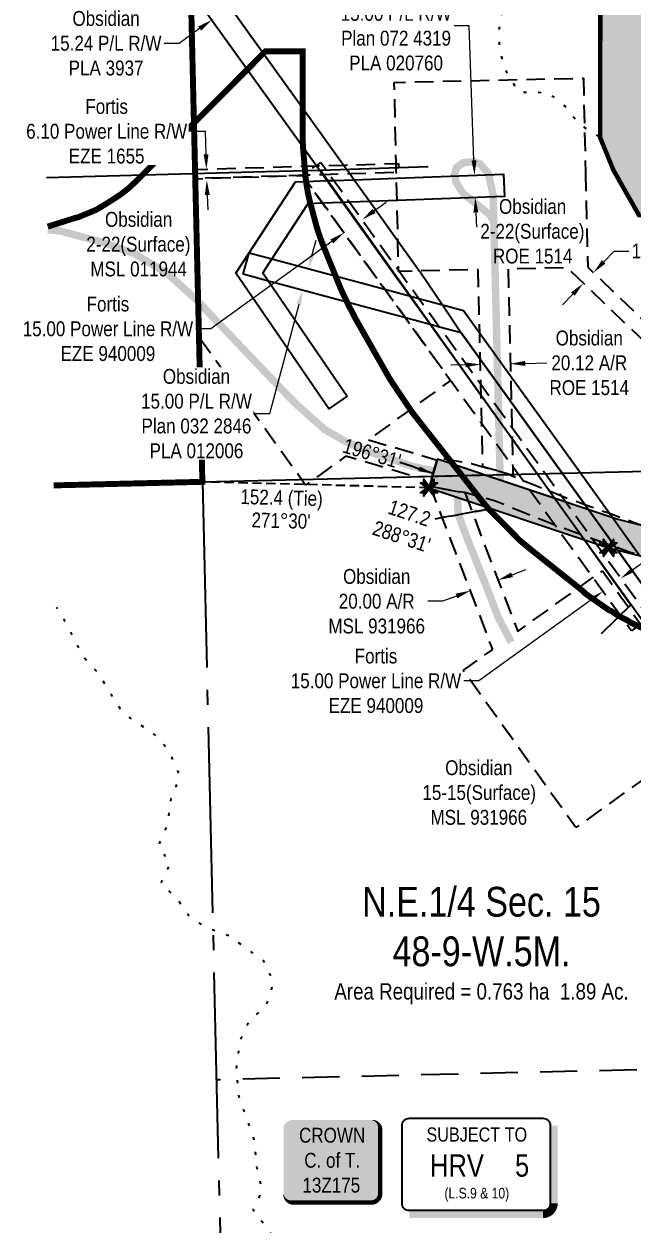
# Model space of a CAD drawing. Extents: x 615331 to 623228, y 5889375 to 5894697.
# Drawn here: x 618065 to 618475, y 5889781 to 5890588 of the extents above; entities that cross this region are included whole.
import ezdxf
from ezdxf.enums import TextEntityAlignment as Align

# ---------------------------------------------------------------- set-up
doc = ezdxf.new("R2010")
doc.units = 0
doc.header["$LTSCALE"] = 5
doc.header["$PDSIZE"] = 0.5
for name, pattern in [('CENTERLINEX3', [5, 2.5, -1, 0.5, -1]), ('DASHDOT2', [12.7, 6.35, -3.175, 0, -3.175]), ('foc-ACCESSROAD', [3.75, 2.5, -1.25]), ('foc-FLOWLINE', [3.75, 2.5, -1.25]), ('foc-LSD', [8, 5, -3]), ('foc-QUARTERLINE', [33, 25, -3, 2, -3]), ('foc-TIELINE', [1.875, 1.25, -0.625]), ('foc-WHEELTRACKS', [2, 0.4, -1.6])]:
    doc.linetypes.add(name, pattern=pattern)
doc.layers.get('Defpoints').update_dxf_attribs({"color": 9})
doc.layers.add('AS-FMA BOUNDARY', color=7, linetype='Continuous', true_color=0x008f47, transparency=0.7)
doc.layers.add('AS-TRAPPER BOUNDARY', color=7, linetype='CENTERLINEX3', true_color=0xb85c00, transparency=0.6)
for name, color, linetype in [('AS-OWNER', 7, 'Continuous'), ('AS-POWER', 104, 'foc-POWER'), ('AS-ROADS', 254, 'Continuous'), ('AS-WILDLIFE', 131, 'DASHDOT2'), ('C-AR', 13, 'foc-ACCESSROAD'), ('C-RW', 13, 'Continuous'), ('C-SYMBOL', 7, 'Continuous'), ('C-WS', 13, 'foc-ACCESSROAD'), ('CG-NOTES', 7, 'Continuous'), ('CTW', 7, 'Continuous'), ('F-EZE', 190, 'foc-FLOWLINE'), ('L-AREAREQUIRED', 7, 'Continuous'), ('L-BD', 7, 'Continuous'), ('L-MON', 1, 'Continuous'), ('L-QSEC', 8, 'foc-QUARTERLINE'), ('L-SEC', 7, 'Continuous'), ('L-SECTION-LSD', 7, 'foc-LSD'), ('L-TIE', 7, 'foc-TIELINE'), ('P-PROPOSED', 10, 'Continuous'), ('P-PROPOSED-H', 21, 'Continuous'), ('T-WATER', 160, 'Continuous'), ('T-WATER-H', 133, 'Continuous'), ('T-WATER-P3', 160, 'foc-WHEELTRACKS')]:
    doc.layers.add(name, color=color, linetype=linetype)
for name, color, linetype, lineweight in [('C-AR-T', 13, 'Continuous', 9), ('C-FLOWLINE-T', 13, 'Continuous', 9), ('C-RW-T', 13, 'Continuous', 9), ('C-WS-T', 13, 'Continuous', 9), ('F-EZE-T', 190, 'Continuous', 9)]:
    doc.layers.add(name, color=color, linetype=linetype, lineweight=lineweight)
doc.styles.add('100L', font='ARIALN.TTF', dxfattribs={"height": 11})
doc.styles.add('175L', font='ARIALN.TTF', dxfattribs={"height": 20})
doc.styles.add('80', font='ARIALN.TTF', dxfattribs={"height": 10})
doc.styles.add('80CG', font='ARIALN.TTF', dxfattribs={"height": 10})
doc.styles.add('80L', font='ARIALN.TTF', dxfattribs={"height": 10})
doc.styles.add('foc-LtypeFont', font='ARIALN.TTF', dxfattribs={"height": 7.35})
doc.styles.add('HRV', font='ARIALN.TTF', dxfattribs={"height": 3})
doc.linetypes.add('foc-POWER', pattern='A,6,-1,["P",foc-LtypeFont,S=0.2,R=0,X=-0.625,Y=-0.75],-1.24,4', length=12.24)
doc.dimstyles.new('Compass 5 000', dxfattribs={"dimscale": 5, "dimtxt": 9, "dimasz": 2, "dimexe": 0.2, "dimexo": 0.0625, "dimgap": 0.5, "dimtad": 0, "dimtih": 1, "dimtoh": 1, "dimzin": 0, "dimdsep": 46, "dimtxsty": '80CG', "dimcen": 0.1, "dimse1": 1, "dimse2": 1, "dimclrd": 256, "dimclrt": 256, "dimaunit": 1, "dimadec": 4, "dimazin": 0, "dimtfac": 0.06, "dimtofl": 0, "dimtmove": 0, "dimatfit": 1, "dimfxl": 0.2, "dimtolj": 1, "dimtzin": 0, "dimlwd": -1, "dimarcsym": 0})

# ---------------------------------------------------------------- blocks, each defined once
blk = doc.blocks.new('*D379')
at = {"layer": 'Defpoints', "color": 0, "transparency": 16777216}
for p in [(618542.49, 5889704.88), (618594.77, 5889706.14), (618542.74, 5889694.89)]:
    blk.add_point(p, dxfattribs=at)
at = {"layer": 'F-EZE-T', "transparency": 16777216}
for p, q in [((618593.96, 5889739.59), (618583.96, 5889739.59)), ((618594.53, 5889716.14), (618593.96, 5889739.59)), ((618595.25, 5889686.15), (618595.49, 5889676.15))]:
    blk.add_line(p, q, dxfattribs=at)
for points in [[(618596.19, 5889716.18), (618592.86, 5889716.1), (618594.77, 5889706.14)], [(618596.92, 5889686.19), (618593.58, 5889686.11), (618595.01, 5889696.15)]]:
    blk.add_solid(points, dxfattribs=at)
at = {"layer": 'F-EZE-T', "transparency": 16777216, "insert": (618524.82, 5889739.59), "char_height": 10, "attachment_point": 5, "style": '80CG'}
blk.add_mtext('\\A1;Fortis\\P10.00 Power Line R/W\\PEZE 870564', dxfattribs=at)
blk = doc.blocks.new('*D382')
at = {"layer": 'C-AR-T', "transparency": 16777216}
for p, q in [((618393.62, 5890217.44), (618402.96, 5890221)), ((618356.25, 5890203.18), (618346.91, 5890199.61)), ((618346.91, 5890199.61), (618336.91, 5890199.61))]:
    blk.add_line(p, q, dxfattribs=at)
for points in [[(618393.03, 5890218.99), (618394.22, 5890215.88), (618384.28, 5890213.87)], [(618355.66, 5890204.74), (618356.84, 5890201.62), (618365.59, 5890206.74)]]:
    blk.add_solid(points, dxfattribs=at)
at = {"layer": 'Defpoints', "color": 0, "transparency": 16777216}
for p in [(618365.59, 5890206.74), (618386.07, 5890209.16), (618367.39, 5890202.04)]:
    blk.add_point(p, dxfattribs=at)
at = {"layer": 'C-AR-T', "transparency": 16777216, "insert": (618302.62, 5890199.61), "char_height": 10, "attachment_point": 5, "style": '80CG'}
blk.add_mtext('\\A1;Obsidian\\P20.00 A/R\\PMSL 931966', dxfattribs=at)
blk = doc.blocks.new('*D389')
at = {"layer": 'Defpoints', "color": 0, "transparency": 16777216}
for p in [(618454.66, 5890206.29), (618474.15, 5890204.93), (618461.98, 5890196.14)]:
    blk.add_point(p, dxfattribs=at)
at = {"layer": 'F-EZE-T', "transparency": 16777216}
for p, q in [((618474.94, 5890220.93), (618483.05, 5890226.78)), ((618446.55, 5890200.43), (618371.29, 5890146.11)), ((618371.29, 5890146.11), (618361.29, 5890146.11))]:
    blk.add_line(p, q, dxfattribs=at)
for points in [[(618473.96, 5890222.28), (618475.91, 5890219.58), (618466.83, 5890215.07)], [(618445.58, 5890201.79), (618447.53, 5890199.08), (618454.66, 5890206.29)]]:
    blk.add_solid(points, dxfattribs=at)
at = {"layer": 'F-EZE-T', "transparency": 16777216, "insert": (618302.15, 5890146.11), "char_height": 10, "attachment_point": 5, "style": '80CG'}
blk.add_mtext('\\A1;Fortis\\P15.00 Power Line R/W\\PEZE 940009', dxfattribs=at)
blk = doc.blocks.new('*D399')
at = {"layer": 'C-FLOWLINE-T', "transparency": 16777216}
for p, q in [((618455.29, 5890427.9), (618462.2, 5890435.13)), ((618462.2, 5890435.13), (618472.2, 5890435.13)), ((618434.52, 5890406.16), (618427.62, 5890398.93))]:
    blk.add_line(p, q, dxfattribs=at)
for points in [[(618454.09, 5890429.05), (618456.5, 5890426.75), (618448.39, 5890420.67)], [(618433.32, 5890407.31), (618435.73, 5890405.01), (618441.43, 5890413.39)]]:
    blk.add_solid(points, dxfattribs=at)
at = {"layer": 'Defpoints', "color": 0, "transparency": 16777216}
for p in [(618446.8, 5890422.18), (618439.85, 5890414.9), (618448.39, 5890420.67)]:
    blk.add_point(p, dxfattribs=at)
at = {"layer": 'C-FLOWLINE-T', "transparency": 16777216, "insert": (618523.69, 5890435.13), "char_height": 10, "attachment_point": 5, "style": '80CG', "bg_fill": 3, "box_fill_scale": 1.1, "bg_fill_color": 256, "bg_fill_true_color": 13158600, "bg_fill_transparency": 0}
blk.add_mtext('\\A1;Obsidian\\P10.06 Flowline R/W\\PROE 1514', dxfattribs=at)
blk = doc.blocks.new('*D400')
at = {"layer": 'C-RW-T', "transparency": 16777216}
for p, q in [((618364.76, 5890586.6), (618354.76, 5890586.6)), ((618368.05, 5890496.11), (618364.76, 5890586.6)), ((618369.32, 5890461.13), (618369.68, 5890451.13))]:
    blk.add_line(p, q, dxfattribs=at)
for points in [[(618369.71, 5890496.17), (618366.38, 5890496.05), (618368.41, 5890486.12)], [(618370.98, 5890461.19), (618367.65, 5890461.07), (618368.95, 5890471.12)]]:
    blk.add_solid(points, dxfattribs=at)
at = {"layer": 'Defpoints', "color": 0, "transparency": 16777216}
for p in [(618368.41, 5890486.12), (618320.62, 5890484.38), (618321.17, 5890469.38)]:
    blk.add_point(p, dxfattribs=at)
at = {"layer": 'C-RW-T', "transparency": 16777216, "insert": (618315.67, 5890586.6), "char_height": 10, "attachment_point": 5, "style": '80CG'}
blk.add_mtext('\\A1;Obsidian\\P15.00 P/L R/W\\PPlan 072 4319\\PPLA 020760', dxfattribs=at)
blk = doc.blocks.new('*D401')
at = {"layer": 'C-AR-T', "transparency": 16777216}
for p, q in [((618362.37, 5890358.68), (618352.37, 5890358.45)), ((618402.49, 5890359.6), (618417.05, 5890359.94))]:
    blk.add_line(p, q, dxfattribs=at)
for points in [[(618362.33, 5890360.34), (618362.4, 5890357.01), (618372.36, 5890358.91)], [(618402.45, 5890361.27), (618402.52, 5890357.93), (618392.49, 5890359.37)]]:
    blk.add_solid(points, dxfattribs=at)
at = {"layer": 'Defpoints', "color": 0, "transparency": 16777216}
for p in [(618371.73, 5890386.59), (618391.85, 5890387.05), (618392.49, 5890359.37)]:
    blk.add_point(p, dxfattribs=at)
at = {"layer": 'C-AR-T', "transparency": 16777216, "insert": (618445.57, 5890359.94), "char_height": 10, "attachment_point": 5, "style": '80CG', "bg_fill": 3, "box_fill_scale": 1.1, "bg_fill_color": 256, "bg_fill_true_color": 13158600, "bg_fill_transparency": 0}
blk.add_mtext('\\A1;Obsidian\\P20.12 A/R\\PROE 1514', dxfattribs=at)
blk = doc.blocks.new('*D402')
at = {"layer": 'C-RW-T', "transparency": 16777216}
for p, q in [((618259.33, 5890432.93), (618261.93, 5890442.58)), ((618250.25, 5890399.13), (618230.52, 5890325.8)), ((618230.52, 5890325.8), (618220.52, 5890325.8))]:
    blk.add_line(p, q, dxfattribs=at)
for points in [[(618257.72, 5890433.36), (618260.94, 5890432.49), (618256.74, 5890423.27)], [(618248.64, 5890399.57), (618251.86, 5890398.7), (618252.84, 5890408.79)]]:
    blk.add_solid(points, dxfattribs=at)
at = {"layer": 'Defpoints', "color": 0, "transparency": 16777216}
for p in [(618256.72, 5890423.28), (618252.82, 5890408.8), (618252.84, 5890408.79)]:
    blk.add_point(p, dxfattribs=at)
at = {"layer": 'C-RW-T', "transparency": 16777216, "insert": (618181.44, 5890325.8), "char_height": 10, "attachment_point": 5, "style": '80CG', "bg_fill": 3, "box_fill_scale": 1.1, "bg_fill_color": 256, "bg_fill_true_color": 13158600, "bg_fill_transparency": 0}
blk.add_mtext('\\A1;Obsidian\\P15.00 P/L R/W\\PPlan 032 2846\\PPLA 012006', dxfattribs=at)
blk = doc.blocks.new('*D403')
at = {"layer": 'Defpoints', "color": 0, "transparency": 16777216}
for p in [(618280.61, 5890447.49), (618301, 5890444.88), (618288.83, 5890436.09)]:
    blk.add_point(p, dxfattribs=at)
at = {"layer": 'F-EZE-T', "transparency": 16777216}
for p, q in [((618300.89, 5890462.12), (618309, 5890467.98)), ((618272.5, 5890441.63), (618191.05, 5890382.84)), ((618191.05, 5890382.84), (618181.05, 5890382.84))]:
    blk.add_line(p, q, dxfattribs=at)
for points in [[(618299.91, 5890463.48), (618301.86, 5890460.77), (618292.78, 5890456.27)], [(618271.52, 5890442.98), (618273.47, 5890440.28), (618280.61, 5890447.49)]]:
    blk.add_solid(points, dxfattribs=at)
at = {"layer": 'F-EZE-T', "transparency": 16777216, "insert": (618121.91, 5890382.84), "char_height": 10, "attachment_point": 5, "style": '80CG'}
blk.add_mtext('\\A1;Fortis\\P15.00 Power Line R/W\\PEZE 940009', dxfattribs=at)
blk = doc.blocks.new('*D404')
at = {"layer": 'C-RW-T', "transparency": 16777216}
for p, q in [((618212.23, 5890605.33), (618220.36, 5890611.15)), ((618183.59, 5890584.79), (618169.75, 5890574.87)), ((618169.75, 5890574.87), (618159.75, 5890574.87))]:
    blk.add_line(p, q, dxfattribs=at)
for points in [[(618211.26, 5890606.68), (618213.21, 5890603.97), (618204.11, 5890599.5)], [(618182.62, 5890586.14), (618184.56, 5890583.43), (618191.71, 5890590.61)]]:
    blk.add_solid(points, dxfattribs=at)
at = {"layer": 'Defpoints', "color": 0, "transparency": 16777216}
for p in [(618191.71, 5890590.61), (618212.79, 5890587.39), (618200.39, 5890578.51)]:
    blk.add_point(p, dxfattribs=at)
at = {"layer": 'C-RW-T', "transparency": 16777216, "insert": (618120.66, 5890574.87), "char_height": 10, "attachment_point": 5, "style": '80CG'}
blk.add_mtext('\\A1;Obsidian\\P15.24 P/L R/W\\PPLA 3937', dxfattribs=at)
blk = doc.blocks.new('HRV_Box')
blk.add_lwpolyline([(-44.3, 30.32), (45.4, 30.32, -0.414214), (50.4, 25.32), (50.4, -26.82, -0.414214), (45.4, -31.82), (-44.3, -31.82, -0.414214), (-49.3, -26.82), (-49.3, 25.32, -0.414214)], format="xyb", close=True)
at = {"const_width": 5, "flags": 128}
blk.add_lwpolyline([(-44.3, -34.32), (45.4, -34.32, 0.414214), (52.9, -26.82), (52.9, 25.32)], format="xyb", dxfattribs=at)
at = {"layer": 'CTW', "color": 5, "style": '80L'}
blk.add_text('SUBJECT TO', height=9.5, dxfattribs=at).set_placement((0.98, 11.78), align=Align.BOTTOM_CENTER)
at = {"layer": 'CTW', "color": 3, "style": 'HRV'}
blk.add_text('HRV', height=15, dxfattribs=at).set_placement((-12.36, -1.46), align=Align.MIDDLE_CENTER)
blk.add_attdef('0', text='', height=15, dxfattribs=at).set_placement((31.46, -1.46), align=Align.MIDDLE_CENTER)
at = {"layer": 'CTW', "color": 7, "style": '80L'}
blk.add_attdef('(N.W.1/4 00)', text='', height=7.12, dxfattribs=at).set_placement((0.98, -25.73), align=Align.BOTTOM_CENTER)
blk = doc.blocks.new('TEMP')
h = blk.add_hatch(color=255)
h.dxf.hatch_style = 1
h.paths.add_polyline_path([(0, 0.25), (-0.67, 1.15), (-0.67, 0.67), (-1.15, 0.67), (-0.25, 0), (-1.15, -0.67), (-0.67, -0.67), (-0.67, -1.15), (0, -0.25), (0.67, -1.15), (0.67, -0.67), (1.15, -0.67), (0.25, 0), (1.15, 0.67), (0.67, 0.67), (0.67, 1.15)])
h.paths.add_polyline_path([(0.57, 0.85), (0.57, 0.57), (0.85, 0.57), (0.08, 0), (0.85, -0.57), (0.57, -0.57), (0.57, -0.85), (0, -0.08), (-0.57, -0.85), (-0.57, -0.57), (-0.85, -0.57), (-0.08, 0), (-0.85, 0.57), (-0.57, 0.57), (-0.57, 0.85), (0, 0.08)], flags=16)
h = blk.add_hatch(color=1)
h.dxf.hatch_style = 1
h.paths.add_polyline_path([(0, 0.08), (-0.57, 0.85), (-0.57, 0.57), (-0.85, 0.57), (-0.08, 0), (-0.85, -0.57), (-0.57, -0.57), (-0.57, -0.85), (0, -0.08), (0.57, -0.85), (0.57, -0.57), (0.85, -0.57), (0.08, 0), (0.85, 0.57), (0.57, 0.57), (0.57, 0.85)])
at = {"color": 1}
for p, q in [((-0.08, 0), (0.08, 0)), ((0, 0.08), (0, -0.08))]:
    blk.add_line(p, q, dxfattribs=at)
at = {"color": 255, "flags": 128}
blk.add_lwpolyline([(-0.25, 0), (-1.15, 0.67), (-0.67, 0.67), (-0.67, 1.15), (0, 0.25), (0.67, 1.15), (0.67, 0.67), (1.15, 0.67), (0.25, 0), (1.15, -0.67), (0.67, -0.67), (0.67, -1.15), (0, -0.25), (-0.67, -1.15), (-0.67, -0.67), (-1.15, -0.67)], close=True, dxfattribs=at)
at = {"color": 1, "flags": 128}
blk.add_lwpolyline([(-0.08, 0), (-0.85, 0.57), (-0.57, 0.57), (-0.57, 0.85), (0, 0.08), (0.57, 0.85), (0.57, 0.57), (0.85, 0.57), (0.08, 0), (0.85, -0.57), (0.57, -0.57), (0.57, -0.85), (0, -0.08), (-0.57, -0.85), (-0.57, -0.57), (-0.85, -0.57)], close=True, dxfattribs=at)
blk = doc.blocks.new('*U484')
h = blk.add_hatch(color=255)
edge = h.paths.add_edge_path()
edge.add_line((-26.5, -28.5), (26.5, -28.5))
edge.add_arc((26.5, -22.5), 6, 270, 360)
edge.add_line((32.5, -22.5), (32.5, 21))
edge.add_arc((26.5, 21), 6, 0, 90)
edge.add_line((26.5, 27), (-26.5, 27))
edge.add_arc((-26.5, 21), 6, 90, 180)
edge.add_line((-32.5, 21), (-32.5, -22.5))
edge.add_arc((-26.5, -22.5), 6, 180, 270)
at = {"color": 14, "flags": 128}
blk.add_lwpolyline([(-26.5, -28.5, 3, 3, 0), (26.5, -28.5, 3, 3, 0.414214), (32.5, -22.5, 3, 3, 0), (32.5, 21, 3, 0, 0.414214), (26.5, 27, 0, 0, 0), (-26.5, 27, 0, 0, 0.414214), (-32.5, 21, 0, 0, 0), (-32.5, -22.5, 0, 3, 0.414214)], format="xyseb", close=True, dxfattribs=at)
blk.add_lwpolyline([(-7.85, -16.61, 0, 7.5, 0), (0, 0, 0, 0, 0)], format="xyseb", dxfattribs=at)
at = {"color": 14, "style": '80'}
blk.add_attdef('ENTER_TEXT_001', (-26.85, -4.92), '', height=10, dxfattribs=at)
blk = doc.blocks.new('*D485')
at = {"layer": 'Defpoints', "color": 0, "transparency": 16777216}
for p in [(618188.17, 5890490.27), (618204.46, 5890490.75), (618204.68, 5890483.35)]:
    blk.add_point(p, dxfattribs=at)
at = {"layer": 'F-EZE-T', "transparency": 16777216}
for p, q in [((618187.42, 5890515.67), (618177.42, 5890515.67)), ((618187.87, 5890500.26), (618187.42, 5890515.67)), ((618188.69, 5890472.87), (618188.99, 5890462.87))]:
    blk.add_line(p, q, dxfattribs=at)
for points in [[(618189.54, 5890500.31), (618186.21, 5890500.21), (618188.17, 5890490.27)], [(618190.36, 5890472.92), (618187.02, 5890472.82), (618188.39, 5890482.86)]]:
    blk.add_solid(points, dxfattribs=at)
at = {"layer": 'F-EZE-T', "transparency": 16777216, "insert": (618121.05, 5890515.67), "char_height": 10, "attachment_point": 5, "style": '80CG', "bg_fill": 3, "box_fill_scale": 1.1, "bg_fill_color": 256, "bg_fill_true_color": 13158600, "bg_fill_transparency": 0}
blk.add_mtext('\\A1;Fortis \\P6.10 Power Line R/W\\PEZE 1655', dxfattribs=at)

msp = doc.modelspace()

# ---------------------------------------------------------------- hatches: boundary and pattern name
at = {"layer": 'P-PROPOSED-H'}
h = msp.add_hatch(color=256, dxfattribs=at)
h.dxf.hatch_style = 1
h.paths.add_polyline_path([(618969.634, 5890423.023), (618970.361, 5890423.888), (618984.555, 5890440.765), (618983.859, 5890471.01), (618930.312, 5890407.342), (618852.522, 5890356.762), (618714.268, 5890306.384), (618650.162, 5890271.818), (618576.157, 5890241.066), (618514.232, 5890242.118), (618464.031, 5890254.773), (618343.429, 5890295.157), (618337.741, 5890275.97), (618458.403, 5890235.566), (618511.583, 5890222.16), (618579.983, 5890220.998), (618658.767, 5890253.736), (618722.481, 5890288.09), (618861.513, 5890338.751), (618943.705, 5890392.194), (618960.178, 5890402.129), (618967.695, 5890402.78), (618985.647, 5890393.286), (618985.12, 5890416.189), (618971.837, 5890423.214)])
at = {"layer": 'T-WATER-H'}
h = msp.add_hatch(color=256, dxfattribs=at)
h.dxf.hatch_style = 1
h.paths.add_polyline_path([(618823.805, 5891199.985), (618771.365, 5891198.721), (618777.644, 5891098.69), (618784.604, 5890987.816), (618832.658, 5890718.16), (618833.592, 5890635.171), (618830.477, 5890596.912), (618819.3, 5890547.247), (618800.021, 5890503.205), (618759.3, 5890438.702), (618726.409, 5890407.257), (618713.553, 5890398.74), (618682.088, 5890388.974), (618662.697, 5890388.363), (618611.39, 5890398.386), (618581.598, 5890409.828), (618568.308, 5890417.028), (618556.819, 5890426.631), (618538.4, 5890450.184), (618523.352, 5890477.944), (618512.871, 5890509.517), (618508.38, 5890548.602), (618501.446, 5890730.462), (618497.283, 5890767.535), (618492.734, 5890784.61), (618448.026, 5890866.768), (618396.042, 5890943.945), (618367.28, 5890979.552), (618344.439, 5890997.754), (618303.234, 5891021.292), (618289.427, 5891027.594), (618272.993, 5891031.183), (618195.951, 5891036.637), (618167.24, 5891035.531), (618134.522, 5891034.273), (618081.516, 5891024.69), (618067.945, 5891023.318), (618068.867, 5890984.118), (618074.213, 5890984.868), (618155.484, 5890989.335), (618168.332, 5890989.238), (618255.53, 5890988.587), (618274.023, 5890986.039), (618290.182, 5890981.137), (618317.286, 5890967.161), (618340.513, 5890947.183), (618358.862, 5890924.344), (618422.939, 5890818.648), (618442.483, 5890773.397), (618455.633, 5890723.655), (618456.267, 5890702.957), (618452.996, 5890604.892), (618452.873, 5890511.498), (618461.814, 5890489.571), (618484.537, 5890449.535), (618531.429, 5890389.894), (618565.935, 5890362.275), (618629.012, 5890343.601), (618644.061, 5890342.482), (618703.429, 5890349.913), (618718.173, 5890355.374), (618756.382, 5890380.976), (618777.782, 5890400.367), (618838.218, 5890485.718), (618852.083, 5890512.406), (618869.642, 5890578.197), (618874.411, 5890635.232), (618872.619, 5890716.191), (618835.74, 5890937.133), (618826.568, 5891012.28), (618825.278, 5891099.874)])

# ---------------------------------------------------------------- linework, layer by layer
at = {"layer": 'AS-FMA BOUNDARY', "const_width": 4, "flags": 128}
msp.add_lwpolyline([(618085.489, 5890277.578), (618185.414, 5890279.971), (618168.76, 5890989.235), (618167.672, 5891035.548), (618167.24, 5891035.531), (618134.522, 5891034.273), (618081.516, 5891024.69), (618067.945, 5891023.318)], dxfattribs=at)
at = {"layer": 'AS-POWER', "flags": 128}
for points in [[(618080.618, 5890484.614), (618162.356, 5890486.913), (618227.817, 5890488.64), (618264.816, 5890489.575), (618337.223, 5890491.927)], [(618264.816, 5890489.575), (618319.206, 5890413.412), (618372.186, 5890339.216), (618420.364, 5890271.672), (618473.522, 5890197.222), (618453.65, 5890177.681)]]:
    msp.add_lwpolyline(points, dxfattribs=at)
at = {"layer": 'AS-ROADS', "const_width": 5, "flags": 128}
for points in [[(618385.818, 5890275.661), (618380.942, 5890472.885), (618377.799, 5890487.074), (618372.271, 5890493.79), (618367.503, 5890495.198), (618361, 5890494.656), (618356.448, 5890491.515), (618354.931, 5890486.749), (618355.906, 5890481.767), (618357.64, 5890478.626), (618360.892, 5890473.752), (618368.912, 5890467.47), (618374.006, 5890463.462), (618378.016, 5890459.888), (618381.7, 5890455.122)], [(618081.445, 5890449.487), (618089.438, 5890448.809), (618119.038, 5890440.819), (618139.801, 5890433.434), (618162.499, 5890419.541), (618180.975, 5890402.836), (618208.492, 5890373.907), (618236.293, 5890344.716), (618248.581, 5890332.117), (618267.51, 5890315.279), (618281.03, 5890307.38), (618295.59, 5890300.935), (618326.302, 5890290.517), (618356.255, 5890283.761), (618397.292, 5890272.516), (618425.477, 5890261.395), (618471.906, 5890244.611), (618488.442, 5890240.349)], [(618393.083, 5890172.075), (618384.542, 5890188.436), (618374.043, 5890215.467), (618363.71, 5890241.323), (618357.482, 5890258.039), (618356.948, 5890267.998), (618357.304, 5890276.89), (618358.84, 5890283.053)]]:
    msp.add_lwpolyline(points, dxfattribs=at)
at = {"layer": 'AS-TRAPPER BOUNDARY', "const_width": 3, "flags": 128}
msp.add_lwpolyline([(618823.805, 5891199.985), (618825.278, 5891099.874), (618826.568, 5891012.28), (618835.74, 5890937.133), (618872.619, 5890716.191), (618874.411, 5890635.232), (618869.642, 5890578.197), (618852.083, 5890512.406), (618838.218, 5890485.718), (618777.782, 5890400.367), (618756.382, 5890380.976), (618718.173, 5890355.374), (618703.429, 5890349.913), (618644.061, 5890342.482), (618629.012, 5890343.601), (618565.935, 5890362.275), (618531.429, 5890389.894), (618484.537, 5890449.535), (618461.814, 5890489.571), (618452.873, 5890511.498), (618452.996, 5890604.892), (618456.267, 5890702.957), (618455.633, 5890723.655), (618442.483, 5890773.397), (618422.939, 5890818.648), (618358.862, 5890924.344), (618340.513, 5890947.183), (618317.286, 5890967.161), (618290.182, 5890981.137), (618274.023, 5890986.039), (618255.53, 5890988.587), (618168.332, 5890989.238), (618155.484, 5890989.335), (618074.213, 5890984.868), (618068.867, 5890984.118)], dxfattribs=at)
at = {"layer": 'AS-WILDLIFE', "const_width": 4, "flags": 128}
msp.add_lwpolyline([(619023.761, 5891204.806), (619025.25, 5891103), (619026.438, 5891026.5), (619033.75, 5890965.5), (619069.875, 5890749), (619070.375, 5890745.5), (619070.813, 5890742), (619072.187, 5890727.5), (619072.437, 5890724.5), (619072.625, 5890720), (619074.437, 5890639), (619074.437, 5890637), (619074.375, 5890633.5), (619074, 5890623), (619073.875, 5890620), (619073.688, 5890618), (619068.875, 5890561), (619068.375, 5890556.5), (619067.75, 5890552.5), (619064.688, 5890535), (619064.25, 5890532.5), (619062.75, 5890526), (619045.187, 5890460.5), (619043.312, 5890454.5), (619041.75, 5890450), (619034.125, 5890430.5), (619033.375, 5890428.5), (619030.687, 5890423), (619029.938, 5890421.5), (619016.063, 5890394.5), (619013.75, 5890390), (619013.062, 5890389), (619005.625, 5890376.5), (619002.812, 5890372), (619001.188, 5890369.5), (618940.813, 5890284.5), (618938.625, 5890281.5), (618934.5, 5890276.5), (618919.938, 5890260), (618915.813, 5890256), (618912.438, 5890252.5), (618891, 5890233), (618889.625, 5890232), (618884.5, 5890227.5), (618872.75, 5890218.5), (618867.5, 5890215), (618829.313, 5890189.5), (618823.75, 5890186), (618819.125, 5890183.5), (618798.5, 5890173), (618797.375, 5890172.5), (618791.375, 5890169.5), (618788.063, 5890168.5), (618773.312, 5890163), (618770.5, 5890162), (618764.25, 5890160), (618762.25, 5890159.5), (618739.875, 5890154), (618735.5, 5890153), (618729.063, 5890152), (618669.188, 5890144.5), (618663.187, 5890143.5), (618661.812, 5890143.5), (618642.625, 5890142.5), (618637.437, 5890142.5), (618630.875, 5890142.5), (618615.75, 5890143.5), (618609.312, 5890144.5), (618602.563, 5890145.5), (618580.312, 5890150), (618574.25, 5890151.5), (618571.25, 5890152.5), (618509.062, 5890171), (618504.562, 5890172.5), (618499.625, 5890174), (618493.5, 5890176), (618488.875, 5890178), (618473.062, 5890185.5), (618471.687, 5890186.5), (618465.937, 5890189.5), (618460.375, 5890193), (618459.125, 5890193.5), (618446.813, 5890202), (618442.75, 5890205), (618441.313, 5890206.5), (618406.813, 5890234), (618403.187, 5890237), (618398.938, 5890240.5), (618382.187, 5890257.5), (618377.687, 5890262), (618374.313, 5890266), (618327.437, 5890325.5), (618326.688, 5890326.5), (618322.938, 5890332), (618314.5, 5890344.5), (618310.687, 5890350.5), (618287.938, 5890390.5), (618285.188, 5890396), (618284.5, 5890397), (618278.812, 5890409), (618276.563, 5890414.5), (618267.188, 5890437.5), (618265.812, 5890441), (618264.187, 5890445.5), (618262.375, 5890451), (618257.812, 5890468), (618256.313, 5890474.5), (618255.25, 5890481), (618254.75, 5890485.5), (618253.25, 5890503), (618253.063, 5890505), (618252.875, 5890511.5), (618252.937, 5890569.5), (618227.813, 5890569.5), (618140.687, 5890482), (618135.937, 5890477.5), (618130.875, 5890473.5), (618125.5, 5890470), (618120, 5890466.5), (618114.188, 5890463), (618108.25, 5890460.5), (618102.125, 5890458), (618100.062, 5890457.5), (618081.395, 5890451.604)], dxfattribs=at)
at = {"layer": 'C-AR', "flags": 128}
for points in [[(618443.066, 5890487.923), (618444.528, 5890424.353), (618585.677, 5890289.505), (618603.799, 5890272.193), (618615.538, 5890260.98), (618618.128, 5890258.506), (618618.128, 5890258.506), (618607.979, 5890254.289), (618605.937, 5890256.243), (618594.212, 5890267.463), (618571.532, 5890289.168), (618430.62, 5890424.034), (618391.022, 5890423.122), (618392.677, 5890351.154), (618393.083, 5890333.469), (618393.469, 5890316.743), (618393.651, 5890308.828), (618394.08, 5890290.212), (618394.201, 5890284.941), (618394.227, 5890283.815), (618391.613, 5890284.879), (618388.864, 5890285.999), (618373.945, 5890290.111), (618373.28, 5890319.029), (618372.846, 5890337.87), (618372.669, 5890345.567), (618372.282, 5890362.378), (618371.876, 5890380.057), (618370.897, 5890422.66), (618331.509, 5890421.755), (618317.919, 5890421.442), (618317.387, 5890421.429), (618317.37, 5890422.202), (618316.912, 5890442.125), (618316.289, 5890469.206), (618315.944, 5890484.212), (618315.831, 5890489.116), (618315.69, 5890495.217), (618314.464, 5890548.57), (618441.604, 5890551.494), (618443.066, 5890487.923)], [(618985.087, 5890417.622), (618985.647, 5890393.286), (618972.552, 5890401.916), (618970.216, 5890402.332), (618967.695, 5890402.78), (618960.178, 5890402.129), (618958.28, 5890401.68), (618952.231, 5890400.263), (618942.559, 5890392.455), (618929.609, 5890381.489), (618908.348, 5890369.216), (618880.66, 5890353.384), (618849.975, 5890338.414), (618794.451, 5890317.88), (618754.643, 5890302.985), (618732.089, 5890294.854), (618727.616, 5890292.894), (618713.732, 5890286.801), (618703.131, 5890280.724), (618687.307, 5890270.279), (618660.709, 5890253.464), (618638.239, 5890239.294), (618631.088, 5890234.784), (618629.026, 5890234.175), (618615.684, 5890230.234), (618590.45, 5890225.102), (618550.578, 5890223.41), (618539.964, 5890223.692), (618518.947, 5890224.25), (618508.649, 5890225.246), (618497.567, 5890226.318), (618479.117, 5890230.941), (618473.144, 5890232.438), (618463.115, 5890236.058), (618447.659, 5890241.647), (618439.727, 5890244.513), (618422.599, 5890250.702), (618421.948, 5890250.938), (618382.413, 5890267.019), (618361.84, 5890272.689), (618338.873, 5890276.785), (618340.018, 5890283.65), (618343.263, 5890294.599), (618343.75, 5890296.242), (618366.264, 5890292.228), (618373.945, 5890290.111), (618388.864, 5890285.999), (618391.614, 5890284.879), (618394.227, 5890283.815), (618400.556, 5890281.241), (618418.702, 5890273.86), (618426.786, 5890270.573), (618429.122, 5890269.623), (618442.474, 5890264.793), (618459.118, 5890258.784), (618478.991, 5890251.602), (618500.981, 5890246.093), (618520.177, 5890244.237), (618545.761, 5890243.557), (618550.419, 5890243.433), (618582.755, 5890244.805), (618588.017, 5890245.028), (618610.847, 5890249.672), (618612.342, 5890250.114), (618622.758, 5890253.19), (618623.322, 5890253.545), (618650.025, 5890270.385), (618676.447, 5890287.089), (618683.647, 5890291.844), (618692.632, 5890297.773), (618704.663, 5890304.945), (618724.666, 5890313.45), (618747.742, 5890321.77), (618787.474, 5890336.636), (618842.098, 5890356.837), (618871.297, 5890371.082), (618898.378, 5890386.568), (618918.048, 5890397.922), (618929.806, 5890407.88), (618943.219, 5890418.704), (618957.031, 5890421.941), (618957.867, 5890422.015), (618959.711, 5890422.175), (618968.596, 5890422.946), (618969.747, 5890422.741), (618980.12, 5890420.895), (618985.087, 5890417.622)], [(618361.84, 5890272.689), (618397.453, 5890179.336), (618447.976, 5890215.546), (618454.349, 5890220.113), (618480.107, 5890184.172), (618485.238, 5890177.014), (618530.078, 5890114.449), (618523.679, 5890109.934), (618436.605, 5890047.459), (618360.877, 5890153.123), (618380.644, 5890167.289), (618338.873, 5890276.785), (618361.84, 5890272.689)]]:
    msp.add_lwpolyline(points, close=True, dxfattribs=at)
at = {"layer": 'C-RW', "flags": 128}
for points in [[(618177.025, 5890637.277), (618279.621, 5890494.166), (618283.906, 5890488.186), (618287.495, 5890483.177), (618297.984, 5890468.54), (618316.912, 5890442.125), (618331.509, 5890421.755), (618331.901, 5890421.207), (618346.794, 5890399.05), (618359.533, 5890380.098), (618372.282, 5890362.378), (618393.083, 5890333.469), (618427.387, 5890285.73), (618442.474, 5890264.793), (618463.115, 5890236.058), (618480.767, 5890211.487), (618489.785, 5890198.933)], [(618177.025, 5890637.277), (618279.621, 5890494.166), (618283.906, 5890488.186), (618287.495, 5890483.177), (618297.984, 5890468.54), (618316.912, 5890442.125), (618331.509, 5890421.755), (618331.901, 5890421.207), (618346.794, 5890399.05), (618359.533, 5890380.098), (618372.282, 5890362.378), (618393.083, 5890333.469), (618427.387, 5890285.73), (618442.474, 5890264.793), (618463.115, 5890236.058), (618480.767, 5890211.487), (618489.785, 5890198.933)], [(618821.619, 5889711.609), (618644.094, 5889959.329), (618531.722, 5890115.911), (618487.118, 5890178.361), (618481.987, 5890185.523), (618439.727, 5890244.513), (618418.702, 5890273.86), (618410.483, 5890285.328), (618393.651, 5890308.828), (618372.846, 5890337.87), (618338.551, 5890385.742), (618324.774, 5890404.973), (618319.507, 5890412.326), (618279.7, 5890467.876), (618269.212, 5890482.513), (618265.532, 5890487.649), (618261.949, 5890492.648), (618261.244, 5890493.632), (618177.66, 5890610.216)], [(618821.619, 5889711.609), (618644.094, 5889959.329), (618531.722, 5890115.911), (618487.118, 5890178.361), (618481.987, 5890185.523), (618439.727, 5890244.513), (618418.702, 5890273.86), (618410.483, 5890285.328), (618393.651, 5890308.828), (618372.846, 5890337.87), (618338.551, 5890385.742), (618324.774, 5890404.973), (618319.507, 5890412.326), (618279.7, 5890467.876), (618269.212, 5890482.513), (618265.532, 5890487.649), (618261.949, 5890492.648), (618261.244, 5890493.632), (618177.66, 5890610.216)], [(618480.767, 5890211.487), (618463.115, 5890236.058), (618442.474, 5890264.793), (618427.387, 5890285.73), (618393.083, 5890333.469), (618372.282, 5890362.378), (618359.533, 5890380.098), (618344.914, 5890384.03), (618338.551, 5890385.742), (618321.918, 5890390.215), (618229.863, 5890414.972), (618212.956, 5890419.519), (618216.848, 5890433.999), (618232.088, 5890429.9), (618308.024, 5890409.477), (618324.774, 5890404.973), (618331.013, 5890403.295), (618346.794, 5890399.05), (618360.947, 5890395.243), (618371.876, 5890380.057), (618392.677, 5890351.154), (618439.566, 5890286.021), (618459.118, 5890258.784), (618479.117, 5890230.941)]]:
    msp.add_lwpolyline(points, dxfattribs=at)
msp.add_lwpolyline([(618282.777, 5890337.614), (618270.389, 5890329.141), (618207.982, 5890420.377), (618216.848, 5890433.999), (618247.923, 5890481.74), (618255.697, 5890482.023), (618269.212, 5890482.513), (618273.733, 5890482.677), (618287.495, 5890483.177), (618315.944, 5890484.212), (618387.909, 5890486.827), (618388.454, 5890471.829), (618316.289, 5890469.206), (618297.984, 5890468.54), (618284.293, 5890468.043), (618279.7, 5890467.876), (618266.253, 5890467.387), (618256.253, 5890467.024), (618232.088, 5890429.9), (618226.024, 5890420.584), (618229.863, 5890414.972), (618282.777, 5890337.614)], close=True, dxfattribs=at)
msp.add_lwpolyline([(618282.777, 5890337.614), (618270.389, 5890329.141), (618207.982, 5890420.377), (618216.848, 5890433.999), (618247.923, 5890481.74), (618255.697, 5890482.023), (618269.212, 5890482.513), (618273.733, 5890482.677), (618287.495, 5890483.177), (618315.944, 5890484.212), (618387.909, 5890486.827), (618388.454, 5890471.829), (618316.289, 5890469.206), (618297.984, 5890468.54), (618284.293, 5890468.043), (618279.7, 5890467.876), (618266.253, 5890467.387), (618256.253, 5890467.024), (618232.088, 5890429.9), (618226.024, 5890420.584), (618229.863, 5890414.972), (618282.777, 5890337.614)], close=True, dxfattribs=at)
at = {"layer": 'C-WS', "flags": 128}
msp.add_lwpolyline([(618297.123, 5890308.286), (618343.263, 5890294.599), (618340.018, 5890283.65), (618328.302, 5890283.371), (618281.743, 5890297.193), (618260.336, 5890281.753), (618254.824, 5890277.776), (618252.097, 5890281.557), (618183.132, 5890377.144), (618180.627, 5890483.854), (618252.798, 5890486.042), (618255.697, 5890482.023), (618266.253, 5890467.387), (618308.024, 5890409.477), (618321.918, 5890390.215), (618352.304, 5890348.089), (618297.123, 5890308.286)], close=True, dxfattribs=at)
at = {"layer": 'F-EZE', "flags": 128}
for points in [[(618256.095, 5890486.172), (618182.037, 5890483.97), (618181.89, 5890490.078), (618262.76, 5890492.485), (618264.919, 5890492.546), (618267.257, 5890492.616), (618281.156, 5890493.03), (618317.261, 5890494.103), (618317.405, 5890487.995), (618285.449, 5890487.046), (618271.58, 5890486.633), (618267.057, 5890486.498), (618256.095, 5890486.172)], [(618480.107, 5890184.172), (618473.861, 5890179.686), (618447.976, 5890215.546), (618422.599, 5890250.702), (618400.556, 5890281.241), (618397.821, 5890285.027), (618394.08, 5890290.212), (618373.28, 5890319.029), (618352.304, 5890348.089), (618321.918, 5890390.215), (618308.024, 5890409.477), (618266.253, 5890467.387), (618255.697, 5890482.023), (618252.798, 5890486.042), (618254.582, 5890487.33), (618261.949, 5890492.648), (618263.4, 5890493.692), (618264.968, 5890494.825), (618265.736, 5890493.761), (618270.051, 5890487.781), (618273.733, 5890482.677), (618284.293, 5890468.043), (618317.37, 5890422.202), (618317.919, 5890421.442), (618331.013, 5890403.295), (618344.914, 5890384.03), (618372.669, 5890345.567), (618393.469, 5890316.743), (618416.04, 5890285.461), (618426.786, 5890270.573), (618447.659, 5890241.647), (618486.051, 5890188.442), (618481.987, 5890185.523), (618480.107, 5890184.172)]]:
    msp.add_lwpolyline(points, close=True, dxfattribs=at)
at = {"layer": 'L-QSEC', "flags": 128}
for points in [[(618185.414, 5890279.972), (618164.185, 5891184.082)], [(618185.414, 5890279.972), (618206.711, 5889375.713)]]:
    msp.add_lwpolyline(points, dxfattribs=at)
at = {"layer": 'L-SEC', "flags": 128}
for points in [[(618185.414, 5890279.972), (618586.613, 5890289.544), (618987.813, 5890299.117)], [(618085.489, 5890277.578), (618185.414, 5890279.972)]]:
    msp.add_lwpolyline(points, dxfattribs=at)
msp.add_lwpolyline([(618722.481, 5890288.09), (618736.271, 5890293.115), (618687.502, 5890291.952), (618650.162, 5890271.818), (618576.157, 5890241.066), (618514.232, 5890242.118), (618464.031, 5890254.773), (618375.252, 5890284.501), (618340.021, 5890283.661), (618337.741, 5890275.97), (618458.403, 5890235.566), (618511.583, 5890222.16), (618579.983, 5890220.998), (618658.767, 5890253.736)], close=True, dxfattribs=at)
at = {"layer": 'L-SECTION-LSD', "flags": 128}
msp.add_lwpolyline([(618997.338, 5889897.022), (618194.886, 5889877.779)], dxfattribs=at)
at = {"layer": 'L-TIE', "flags": 128}
msp.add_lwpolyline([(618337.741, 5890275.97), (618185.414, 5890279.972)], dxfattribs=at)
at = {"layer": 'P-PROPOSED', "flags": 128}
msp.add_lwpolyline([(618514.232, 5890242.118), (618464.031, 5890254.773), (618343.429, 5890295.157), (618337.741, 5890275.97), (618458.403, 5890235.566), (618511.583, 5890222.16)], dxfattribs=at)
at = {"layer": 'T-WATER', "flags": 128}
msp.add_lwpolyline([(618874.411, 5890635.232), (618869.642, 5890578.197), (618852.083, 5890512.406), (618838.218, 5890485.718), (618777.782, 5890400.367), (618756.382, 5890380.976), (618718.173, 5890355.374), (618703.429, 5890349.913), (618644.061, 5890342.482), (618629.012, 5890343.601), (618565.935, 5890362.275), (618531.429, 5890389.894), (618484.537, 5890449.535), (618461.814, 5890489.571), (618452.873, 5890511.498), (618452.996, 5890604.892)], dxfattribs=at)
at = {"layer": 'T-WATER-P3', "flags": 128}
for points in [[(618074.662, 5890737.781), (618095.979, 5890744.631), (618109.698, 5890751.142), (618121.669, 5890759.287), (618137.927, 5890762.814), (618153.249, 5890758.318), (618188.623, 5890753.908), (618200.515, 5890745.023), (618208.555, 5890732.219), (618213.921, 5890716.049), (618220.614, 5890702.156), (618232.611, 5890694.105), (618260.946, 5890681.096), (618279.839, 5890679.505), (618296.269, 5890676.152), (618329.552, 5890647.086), (618338.402, 5890635.543), (618344.973, 5890621.882), (618348.865, 5890605.096), (618359.981, 5890600.175), (618375.08, 5890605.758), (618387.196, 5890597.71), (618384.587, 5890583.011), (618385.285, 5890569.258), (618390.216, 5890554.208), (618398.304, 5890542.176), (618417.651, 5890541.838), (618429.313, 5890532.535), (618438.821, 5890520.706), (618452.873, 5890511.498)], [(618238.509, 5889755.073), (618237.255, 5889766.584), (618219.607, 5889790.088), (618225.623, 5889803.239), (618222.041, 5889819.258), (618220.384, 5889837.209), (618209.929, 5889867.18), (618208.435, 5889886.024), (618210.867, 5889904.339), (618217.408, 5889917.974), (618228.349, 5889927.466), (618233.372, 5889943.269), (618226.788, 5889957.758), (618203.197, 5889974.581), (618188.635, 5889979.802), (618176.279, 5889988.028), (618168.19, 5890000.237), (618157.416, 5890009.674), (618163.844, 5890023.01), (618156.05, 5890035.282), (618162.048, 5890049.562), (618164.494, 5890066.926), (618170.302, 5890081.971), (618164.435, 5890096.175), (618156.114, 5890108.026), (618131.691, 5890124.836), (618115.6, 5890151.095), (618105.635, 5890161.908), (618091.665, 5890189.094), (618087.422, 5890195.429)]]:
    msp.add_lwpolyline(points, dxfattribs=at)

# ---------------------------------------------------------------- block references
at = {"layer": 'AS-OWNER', "color": 5}
ref = msp.add_blockref('*U484', (618272.486, 5889823.764), dxfattribs=at)
ref.add_attrib('ENTER_TEXT_001', 'CROWN', (618250.426, 5889835.536), dxfattribs={"layer": '0', "color": 14, "height": 10, "style": '80'})
ref.add_attrib('ENTER_TEXT_002', 'C. of T.', (618253.922, 5889818.692), dxfattribs={"layer": '0', "color": 14, "height": 10, "style": '80'})
ref.add_attrib('ENTER_TEXT_003', '13Z175', (618252.684, 5889801.985), dxfattribs={"layer": '0', "color": 14, "height": 10, "style": '80'})
at = {"layer": 'CG-NOTES'}
msp.add_blockref('HRV_Box', (618368.962, 5889821.637), dxfattribs=at).add_auto_attribs({'(N.W.1/4 00)': '(L.S.9 & 10)', '0': '5'})
at = {"layer": 'L-MON', "xscale": 5, "yscale": 5, "zscale": 5}
for p in [(618337.741, 5890275.97), (618458.403, 5890235.566)]:
    msp.add_blockref('TEMP', p, dxfattribs=at)

# ---------------------------------------------------------------- texts
at = {"layer": 'C-SYMBOL', "color": 3, "insert": (618373.102, 5890007.572), "char_height": 20, "width": 159.73615, "attachment_point": 2, "style": '175L'}
msp.add_mtext('N.E.1/4 Sec. 15\\P48-9-W.5M.', dxfattribs=at)
at = {"layer": 'C-WS-T', "insert": (618332.683, 5890092.695), "char_height": 10, "attachment_point": 1, "style": '80L'}
msp.add_mtext_dynamic_manual_height_columns('\\pi15.988;Obsidian\\P\\pi0.66392;15-15(Surface)\\P\\pi6.1209;MSL 931966', width=75.80941, gutter_width=50, heights=[0], dxfattribs=at)
at = {"layer": 'L-AREAREQUIRED', "color": 5, "style": '100L'}
msp.add_text('Area Required = 0.763 ha  1.89 Ac.', height=11, dxfattribs=at).set_placement((618373.102, 5889928.497), align=Align.BOTTOM_CENTER)
at = {"layer": 'L-BD', "style": '80L'}
for s, rotation, p in [("196°31'", 343.489, (618299.457, 5890299.084)), ('152.4 (Tie)', 358.4954, (618238.661, 5890268.106)), ("271°30'", 358.4954, (618238.287, 5890253.861))]:
    msp.add_text(s, height=10, rotation=rotation, dxfattribs=at).set_placement(p, align=Align.MIDDLE)
at = {"layer": 'L-BD', "insert": (618326.284, 5890263.713), "char_height": 10, "width": 40.82957, "attachment_point": 2, "rotation": 341.4866, "style": '80L'}
msp.add_mtext("127.2 288°31'", dxfattribs=at)

# ---------------------------------------------------------------- dimensions: what is measured, and where the dimension line sits
at = {"layer": 'C-AR-T'}
dim = msp.add_aligned_dim(p1=(618386.074, 5890209.164), p2=(618367.388, 5890202.036), distance=-5.039, text='Obsidian\\P20.00 A/R\\PMSL 931966', dimstyle='Compass 5 000', dxfattribs=at)
dim.commit()
dim.dimension.update_dxf_attribs({"geometry": '*D382', "text_midpoint": (618302.622, 5890199.615)})
at = {"layer": 'C-RW-T'}
for base, p1, p2, angle, text, picture, middle in [((618368.408, 5890486.118), (618321.165, 5890469.383), (618320.62, 5890484.382), 92.08123, 'Obsidian\\P15.00 P/L R/W\\PPlan 072 4319\\PPLA 020760', '*D400', (618315.671, 5890586.597)), ((618191.713, 5890590.614), (618212.786, 5890587.393), (618200.393, 5890578.508), 215.638265, 'Obsidian\\P15.24 P/L R/W\\PPLA 3937', '*D404', (618120.662, 5890574.866))]:
    dim = msp.add_linear_dim(base=base, p1=p1, p2=p2, angle=angle, text=text, dimstyle='Compass 5 000', dxfattribs=at)
    dim.commit()
    dim.dimension.update_dxf_attribs({"geometry": picture, "text_midpoint": middle, "dimtype": 161})
at = {"layer": 'F-EZE-T'}
for base, p1, p2, angle, text, picture, middle in [((618454.659, 5890206.287), (618474.154, 5890204.929), (618461.982, 5890196.142), 215.823123, 'Fortis\\P15.00 Power Line R/W\\PEZE 940009', '*D389', (618302.148, 5890146.107)), ((618594.768, 5889706.142), (618542.736, 5889694.885), (618542.495, 5889704.882), 91.381131, 'Fortis\\P10.00 Power Line R/W\\PEZE 870564', '*D379', (618524.821, 5889739.591))]:
    dim = msp.add_linear_dim(base=base, p1=p1, p2=p2, angle=angle, text=text, dimstyle='Compass 5 000', dxfattribs=at)
    dim.commit()
    dim.dimension.update_dxf_attribs({"geometry": picture, "text_midpoint": middle, "dimtype": 161})

# ---------------------------------------------------------------- leaders
at = {"layer": 'L-BD', "path_type": 1}
for points in [[(618340.585, 5890285.564), (618318.206, 5890292.947)], [(618378.193, 5890261.595), (618341.661, 5890254.869)]]:
    msp.add_leader(points, dimstyle='Compass 5 000', override={"dimgap": 0.5, "dimtad": 0}, dxfattribs=at)

# ---------------------------------------------------------------- next in the draw order: dimensions: what is measured, and where the dimension line sits
at = {"layer": 'C-AR-T'}
dim = msp.add_linear_dim(base=(618392.488, 5890359.37), p1=(618371.726, 5890386.589), p2=(618391.851, 5890387.052), angle=1.317885, text='Obsidian\\P20.12 A/R\\PROE 1514', dimstyle='Compass 5 000', override={"dimtfill": 1}, dxfattribs=at)
dim.commit()
dim.dimension.update_dxf_attribs({"geometry": '*D401', "text_midpoint": (618445.572, 5890359.935), "dimtype": 161})
at = {"layer": 'C-RW-T'}
dim = msp.add_linear_dim(base=(618252.843, 5890408.792), p1=(618256.717, 5890423.276), p2=(618252.823, 5890408.797), angle=254.94682, text='Obsidian\\P15.00 P/L R/W\\PPlan 032 2846\\PPLA 012006', dimstyle='Compass 5 000', override={"dimtfill": 1}, dxfattribs=at)
dim.commit()
dim.dimension.update_dxf_attribs({"geometry": '*D402', "text_midpoint": (618181.438, 5890325.803), "dimtype": 161})

# ---------------------------------------------------------------- next in the draw order: texts
at = {"layer": 'C-WS-T', "insert": (618103.976, 5890461.477), "char_height": 10, "attachment_point": 1, "style": '80L'}
msp.add_mtext_dynamic_manual_height_columns('\\pi15.988;Obsidian\\P\\pi3.3958;2-22(Surface)\\P\\pi6.1312;MSL 011944', width=75.80941, gutter_width=50, heights=[0], dxfattribs=at)

# ---------------------------------------------------------------- next in the draw order: dimensions: what is measured, and where the dimension line sits
at = {"layer": 'C-FLOWLINE-T'}
dim = msp.add_aligned_dim(p1=(618439.847, 5890414.905), p2=(618446.8, 5890422.183), distance=-2.193, text='Obsidian\\P10.06 Flowline R/W\\PROE 1514', dimstyle='Compass 5 000', override={"dimtfill": 1}, dxfattribs=at)
dim.commit()
dim.dimension.update_dxf_attribs({"geometry": '*D399', "text_midpoint": (618523.695, 5890435.129)})
at = {"layer": 'F-EZE-T'}
dim = msp.add_linear_dim(base=(618280.608, 5890447.485), p1=(618301.005, 5890444.878), p2=(618288.832, 5890436.091), angle=215.823123, text='Fortis\\P15.00 Power Line R/W\\PEZE 940009', dimstyle='Compass 5 000', dxfattribs=at)
dim.commit()
dim.dimension.update_dxf_attribs({"geometry": '*D403', "text_midpoint": (618121.908, 5890382.838), "dimtype": 161})

# ---------------------------------------------------------------- next in the draw order: texts
at = {"layer": 'C-WS-T', "insert": (618372.078, 5890470.146), "char_height": 10, "attachment_point": 1, "style": '100L'}
msp.add_mtext_dynamic_manual_height_columns('\\pi12.802;Obsidian\\P\\pi0.2103;2-22(Surface)\\P\\pi8.696;ROE 1514', width=69.43834, gutter_width=55, heights=[0], dxfattribs=at)

# ---------------------------------------------------------------- next in the draw order: dimensions: what is measured, and where the dimension line sits
at = {"layer": 'F-EZE-T'}
dim = msp.add_linear_dim(base=(618188.172, 5890490.265), p1=(618204.677, 5890483.349), p2=(618204.457, 5890490.75), angle=91.704529, text='Fortis \\P6.10 Power Line R/W\\PEZE 1655', dimstyle='Compass 5 000', override={"dimtfill": 1}, dxfattribs=at)
dim.commit()
dim.dimension.update_dxf_attribs({"geometry": '*D485', "text_midpoint": (618121.052, 5890515.667), "dimtype": 161})

doc.saveas('drawing.dxf')
